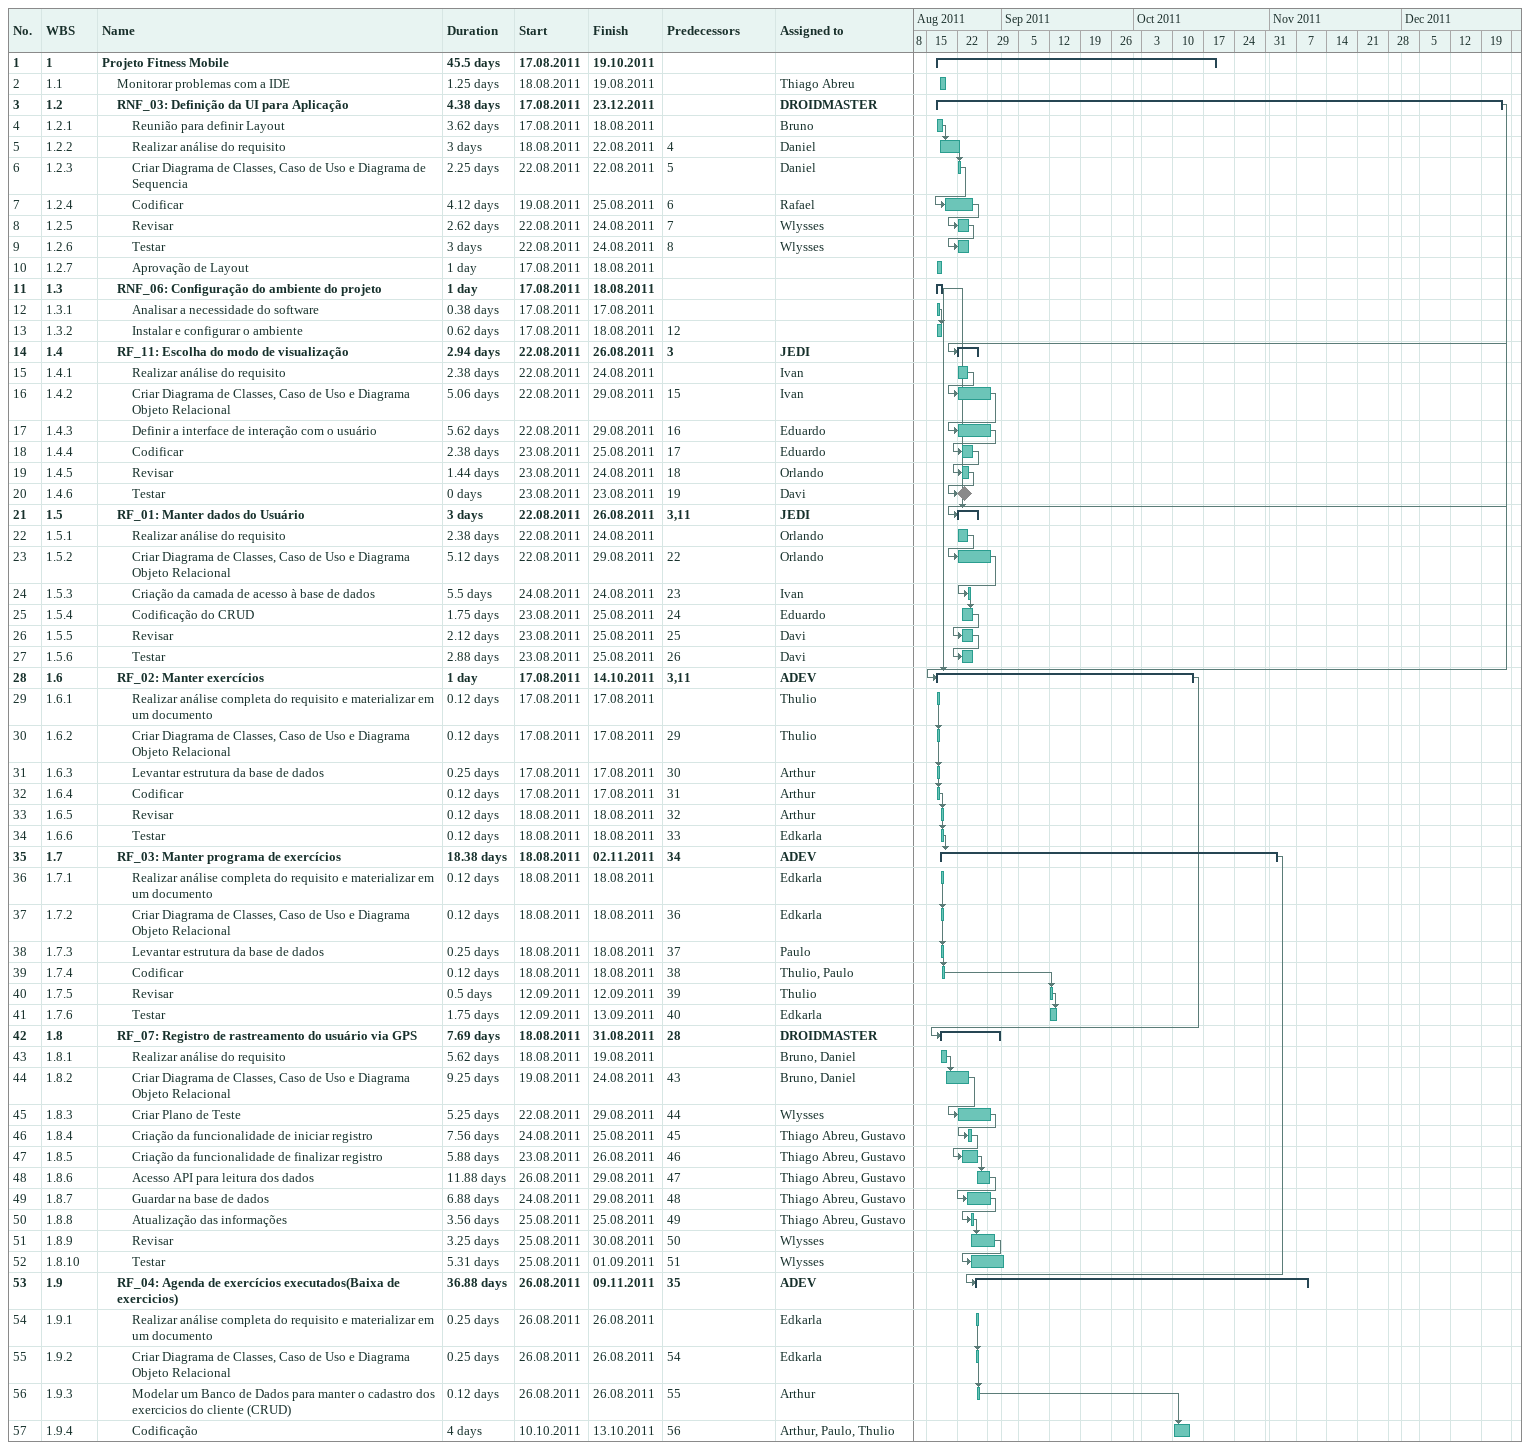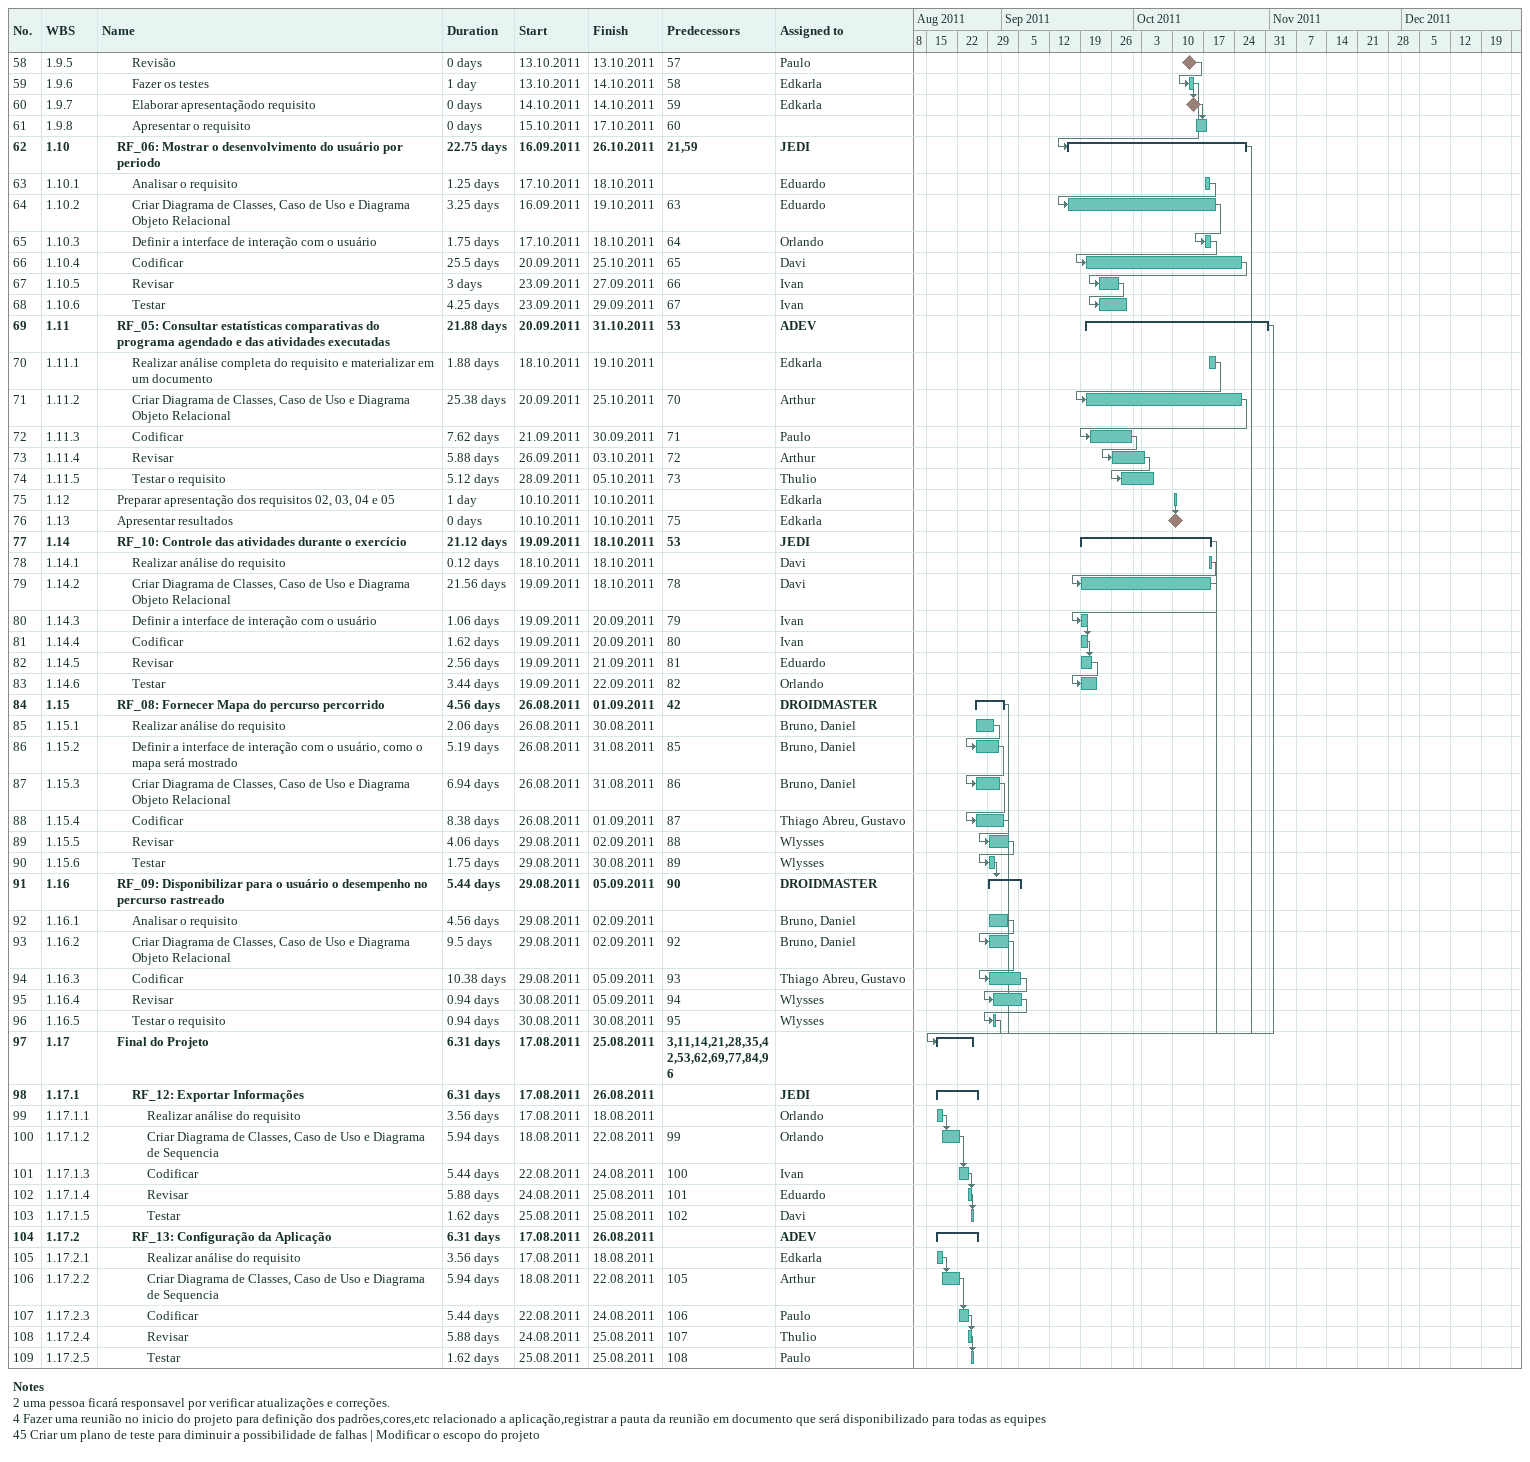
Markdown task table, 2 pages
| ID | WBS | Task | Duration | Start | Finish | Predecessors | Resources |
|---|---|---|---|---|---|---|---|
| 1 | 1 | **Projeto Fitness Mobile** | 45.5d | 2011-08-17 | 2011-10-19 |  |  |
| 2 | 1.1 | Monitorar problemas com a IDE | 1.25d | 2011-08-18 | 2011-08-19 |  | Thiago Abreu |
| 3 | 1.2 | **RNF_03: Definição da UI para Aplicação** | 4.38d | 2011-08-17 | 2011-12-23 |  | DROIDMASTER |
| 4 | 1.2.1 | Reunião para definir Layout | 3.62d | 2011-08-17 | 2011-08-18 |  | Bruno |
| 5 | 1.2.2 | Realizar análise do requisito | 3d | 2011-08-18 | 2011-08-22 | 4 | Daniel |
| 6 | 1.2.3 | Criar Diagrama de Classes, Caso de Uso e Diagrama de Sequencia | 2.25d | 2011-08-22 | 2011-08-22 | 5 | Daniel |
| 7 | 1.2.4 | Codificar | 4.12d | 2011-08-19 | 2011-08-25 | 6 | Rafael |
| 8 | 1.2.5 | Revisar | 2.62d | 2011-08-22 | 2011-08-24 | 7 | Wlysses |
| 9 | 1.2.6 | Testar | 3d | 2011-08-22 | 2011-08-24 | 8 | Wlysses |
| 10 | 1.2.7 | Aprovação de Layout | 1d | 2011-08-17 | 2011-08-18 |  |  |
| 11 | 1.3 | **RNF_06: Configuração do ambiente do projeto** | 1d | 2011-08-17 | 2011-08-18 |  |  |
| 12 | 1.3.1 | Analisar a necessidade do software | 0.38d | 2011-08-17 | 2011-08-17 |  |  |
| 13 | 1.3.2 | Instalar e configurar o ambiente | 0.62d | 2011-08-17 | 2011-08-18 | 12 |  |
| 14 | 1.4 | **RF_11: Escolha do modo de visualização** | 2.94d | 2011-08-22 | 2011-08-26 | 3 | JEDI |
| 15 | 1.4.1 | Realizar análise do requisito | 2.38d | 2011-08-22 | 2011-08-24 |  | Ivan |
| 16 | 1.4.2 | Criar Diagrama de Classes, Caso de Uso e Diagrama Objeto Relacional | 5.06d | 2011-08-22 | 2011-08-29 | 15 | Ivan |
| 17 | 1.4.3 | Definir a interface de interação com o usuário | 5.62d | 2011-08-22 | 2011-08-29 | 16 | Eduardo |
| 18 | 1.4.4 | Codificar | 2.38d | 2011-08-23 | 2011-08-25 | 17 | Eduardo |
| 19 | 1.4.5 | Revisar | 1.44d | 2011-08-23 | 2011-08-24 | 18 | Orlando |
| 20 | 1.4.6 | Testar | 0d | 2011-08-23 | 2011-08-23 | 19 | Davi |
| 21 | 1.5 | **RF_01: Manter dados do Usuário** | 3d | 2011-08-22 | 2011-08-26 | 3, 11 | JEDI |
| 22 | 1.5.1 | Realizar análise do requisito | 2.38d | 2011-08-22 | 2011-08-24 |  | Orlando |
| 23 | 1.5.2 | Criar Diagrama de Classes, Caso de Uso e Diagrama Objeto Relacional | 5.12d | 2011-08-22 | 2011-08-29 | 22 | Orlando |
| 24 | 1.5.3 | Criação da camada de acesso à base de dados | 5.5d | 2011-08-24 | 2011-08-24 | 23 | Ivan |
| 25 | 1.5.4 | Codificação do CRUD | 1.75d | 2011-08-23 | 2011-08-25 | 24 | Eduardo |
| 26 | 1.5.5 | Revisar | 2.12d | 2011-08-23 | 2011-08-25 | 25 | Davi |
| 27 | 1.5.6 | Testar | 2.88d | 2011-08-23 | 2011-08-25 | 26 | Davi |
| 28 | 1.6 | **RF_02: Manter exercícios** | 1d | 2011-08-17 | 2011-10-14 | 3, 11 | ADEV |
| 29 | 1.6.1 | Realizar análise completa do requisito e materializar em um documento | 0.12d | 2011-08-17 | 2011-08-17 |  | Thulio |
| 30 | 1.6.2 | Criar Diagrama de Classes, Caso de Uso e Diagrama Objeto Relacional | 0.12d | 2011-08-17 | 2011-08-17 | 29 | Thulio |
| 31 | 1.6.3 | Levantar estrutura da base de dados | 0.25d | 2011-08-17 | 2011-08-17 | 30 | Arthur |
| 32 | 1.6.4 | Codificar | 0.12d | 2011-08-17 | 2011-08-17 | 31 | Arthur |
| 33 | 1.6.5 | Revisar | 0.12d | 2011-08-18 | 2011-08-18 | 32 | Arthur |
| 34 | 1.6.6 | Testar | 0.12d | 2011-08-18 | 2011-08-18 | 33 | Edkarla |
| 35 | 1.7 | **RF_03: Manter programa de exercícios** | 18.38d | 2011-08-18 | 2011-11-02 | 34 | ADEV |
| 36 | 1.7.1 | Realizar análise completa do requisito e materializar em um documento | 0.12d | 2011-08-18 | 2011-08-18 |  | Edkarla |
| 37 | 1.7.2 | Criar Diagrama de Classes, Caso de Uso e Diagrama Objeto Relacional | 0.12d | 2011-08-18 | 2011-08-18 | 36 | Edkarla |
| 38 | 1.7.3 | Levantar estrutura da base de dados | 0.25d | 2011-08-18 | 2011-08-18 | 37 | Paulo |
| 39 | 1.7.4 | Codificar | 0.12d | 2011-08-18 | 2011-08-18 | 38 | Thulio, Paulo |
| 40 | 1.7.5 | Revisar | 0.5d | 2011-09-12 | 2011-09-12 | 39 | Thulio |
| 41 | 1.7.6 | Testar | 1.75d | 2011-09-12 | 2011-09-13 | 40 | Edkarla |
| 42 | 1.8 | **RF_07: Registro de rastreamento do usuário via GPS** | 7.69d | 2011-08-18 | 2011-08-31 | 28 | DROIDMASTER |
| 43 | 1.8.1 | Realizar análise do requisito | 5.62d | 2011-08-18 | 2011-08-19 |  | Bruno, Daniel |
| 44 | 1.8.2 | Criar Diagrama de Classes, Caso de Uso e Diagrama Objeto Relacional | 9.25d | 2011-08-19 | 2011-08-24 | 43 | Bruno, Daniel |
| 45 | 1.8.3 | Criar Plano de Teste | 5.25d | 2011-08-22 | 2011-08-29 | 44 | Wlysses |
| 46 | 1.8.4 | Criação da funcionalidade de iniciar registro | 7.56d | 2011-08-24 | 2011-08-25 | 45 | Thiago Abreu, Gustavo |
| 47 | 1.8.5 | Criação da funcionalidade de finalizar registro | 5.88d | 2011-08-23 | 2011-08-26 | 46 | Thiago Abreu, Gustavo |
| 48 | 1.8.6 | Acesso API para leitura dos dados | 11.88d | 2011-08-26 | 2011-08-29 | 47 | Thiago Abreu, Gustavo |
| 49 | 1.8.7 | Guardar na base de dados | 6.88d | 2011-08-24 | 2011-08-29 | 48 | Thiago Abreu, Gustavo |
| 50 | 1.8.8 | Atualização das informações | 3.56d | 2011-08-25 | 2011-08-25 | 49 | Thiago Abreu, Gustavo |
| 51 | 1.8.9 | Revisar | 3.25d | 2011-08-25 | 2011-08-30 | 50 | Wlysses |
| 52 | 1.8.10 | Testar | 5.31d | 2011-08-25 | 2011-09-01 | 51 | Wlysses |
| 53 | 1.9 | **RF_04: Agenda de exercícios executados(Baixa de exercicios)** | 36.88d | 2011-08-26 | 2011-11-09 | 35 | ADEV |
| 54 | 1.9.1 | Realizar análise completa do requisito e materializar em um documento | 0.25d | 2011-08-26 | 2011-08-26 |  | Edkarla |
| 55 | 1.9.2 | Criar Diagrama de Classes, Caso de Uso e Diagrama Objeto Relacional | 0.25d | 2011-08-26 | 2011-08-26 | 54 | Edkarla |
| 56 | 1.9.3 | Modelar um Banco de Dados para manter o cadastro dos exercicios do cliente (CRUD) | 0.12d | 2011-08-26 | 2011-08-26 | 55 | Arthur |
| 57 | 1.9.4 | Codificação | 4d | 2011-10-10 | 2011-10-13 | 56 | Arthur, Paulo, Thulio |
| 58 | 1.9.5 | Revisão | 0d | 2011-10-13 | 2011-10-13 | 57 | Paulo |
| 59 | 1.9.6 | Fazer os testes | 1d | 2011-10-13 | 2011-10-14 | 58 | Edkarla |
| 60 | 1.9.7 | Elaborar apresentaçãodo requisito | 0d | 2011-10-14 | 2011-10-14 | 59 | Edkarla |
| 61 | 1.9.8 | Apresentar o requisito | 0d | 2011-10-15 | 2011-10-17 | 60 |  |
| 62 | 1.10 | **RF_06: Mostrar o desenvolvimento do usuário por periodo** | 22.75d | 2011-09-16 | 2011-10-26 | 21, 59 | JEDI |
| 63 | 1.10.1 | Analisar o requisito | 1.25d | 2011-10-17 | 2011-10-18 |  | Eduardo |
| 64 | 1.10.2 | Criar Diagrama de Classes, Caso de Uso e Diagrama Objeto Relacional | 3.25d | 2011-09-16 | 2011-10-19 | 63 | Eduardo |
| 65 | 1.10.3 | Definir a interface de interação com o usuário | 1.75d | 2011-10-17 | 2011-10-18 | 64 | Orlando |
| 66 | 1.10.4 | Codificar | 25.5d | 2011-09-20 | 2011-10-25 | 65 | Davi |
| 67 | 1.10.5 | Revisar | 3d | 2011-09-23 | 2011-09-27 | 66 | Ivan |
| 68 | 1.10.6 | Testar | 4.25d | 2011-09-23 | 2011-09-29 | 67 | Ivan |
| 69 | 1.11 | **RF_05: Consultar estatísticas comparativas do programa agendado e das atividades executadas** | 21.88d | 2011-09-20 | 2011-10-31 | 53 | ADEV |
| 70 | 1.11.1 | Realizar análise completa do requisito e materializar em um documento | 1.88d | 2011-10-18 | 2011-10-19 |  | Edkarla |
| 71 | 1.11.2 | Criar Diagrama de Classes, Caso de Uso e Diagrama Objeto Relacional | 25.38d | 2011-09-20 | 2011-10-25 | 70 | Arthur |
| 72 | 1.11.3 | Codificar | 7.62d | 2011-09-21 | 2011-09-30 | 71 | Paulo |
| 73 | 1.11.4 | Revisar | 5.88d | 2011-09-26 | 2011-10-03 | 72 | Arthur |
| 74 | 1.11.5 | Testar o requisito | 5.12d | 2011-09-28 | 2011-10-05 | 73 | Thulio |
| 75 | 1.12 | Preparar apresentação dos requisitos 02, 03, 04 e 05 | 1d | 2011-10-10 | 2011-10-10 |  | Edkarla |
| 76 | 1.13 | Apresentar resultados | 0d | 2011-10-10 | 2011-10-10 | 75 | Edkarla |
| 77 | 1.14 | **RF_10: Controle das atividades durante o exercício** | 21.12d | 2011-09-19 | 2011-10-18 | 53 | JEDI |
| 78 | 1.14.1 | Realizar análise do requisito | 0.12d | 2011-10-18 | 2011-10-18 |  | Davi |
| 79 | 1.14.2 | Criar Diagrama de Classes, Caso de Uso e Diagrama Objeto Relacional | 21.56d | 2011-09-19 | 2011-10-18 | 78 | Davi |
| 80 | 1.14.3 | Definir a interface de interação com o usuário | 1.06d | 2011-09-19 | 2011-09-20 | 79 | Ivan |
| 81 | 1.14.4 | Codificar | 1.62d | 2011-09-19 | 2011-09-20 | 80 | Ivan |
| 82 | 1.14.5 | Revisar | 2.56d | 2011-09-19 | 2011-09-21 | 81 | Eduardo |
| 83 | 1.14.6 | Testar | 3.44d | 2011-09-19 | 2011-09-22 | 82 | Orlando |
| 84 | 1.15 | **RF_08: Fornecer Mapa do percurso percorrido** | 4.56d | 2011-08-26 | 2011-09-01 | 42 | DROIDMASTER |
| 85 | 1.15.1 | Realizar análise do requisito | 2.06d | 2011-08-26 | 2011-08-30 |  | Bruno, Daniel |
| 86 | 1.15.2 | Definir a interface de interação com o usuário, como o mapa será mostrado | 5.19d | 2011-08-26 | 2011-08-31 | 85 | Bruno, Daniel |
| 87 | 1.15.3 | Criar Diagrama de Classes, Caso de Uso e Diagrama Objeto Relacional | 6.94d | 2011-08-26 | 2011-08-31 | 86 | Bruno, Daniel |
| 88 | 1.15.4 | Codificar | 8.38d | 2011-08-26 | 2011-09-01 | 87 | Thiago Abreu, Gustavo |
| 89 | 1.15.5 | Revisar | 4.06d | 2011-08-29 | 2011-09-02 | 88 | Wlysses |
| 90 | 1.15.6 | Testar | 1.75d | 2011-08-29 | 2011-08-30 | 89 | Wlysses |
| 91 | 1.16 | **RF_09: Disponibilizar para o usuário o desempenho no percurso rastreado** | 5.44d | 2011-08-29 | 2011-09-05 | 90 | DROIDMASTER |
| 92 | 1.16.1 | Analisar o requisito | 4.56d | 2011-08-29 | 2011-09-02 |  | Bruno, Daniel |
| 93 | 1.16.2 | Criar Diagrama de Classes, Caso de Uso e Diagrama Objeto Relacional | 9.5d | 2011-08-29 | 2011-09-02 | 92 | Bruno, Daniel |
| 94 | 1.16.3 | Codificar | 10.38d | 2011-08-29 | 2011-09-05 | 93 | Thiago Abreu, Gustavo |
| 95 | 1.16.4 | Revisar | 0.94d | 2011-08-30 | 2011-09-05 | 94 | Wlysses |
| 96 | 1.16.5 | Testar o requisito | 0.94d | 2011-08-30 | 2011-08-30 | 95 | Wlysses |
| 97 | 1.17 | **Final do Projeto** | 6.31d | 2011-08-17 | 2011-08-25 | 3, 11, 14, 21, 28, 35, 42, 53, 62, 69, 77, 84, 96 |  |
| 98 | 1.17.1 | **RF_12: Exportar Informações** | 6.31d | 2011-08-17 | 2011-08-26 |  | JEDI |
| 99 | 1.17.1.1 | Realizar análise do requisito | 3.56d | 2011-08-17 | 2011-08-18 |  | Orlando |
| 100 | 1.17.1.2 | Criar Diagrama de Classes, Caso de Uso e Diagrama de Sequencia | 5.94d | 2011-08-18 | 2011-08-22 | 99 | Orlando |
| 101 | 1.17.1.3 | Codificar | 5.44d | 2011-08-22 | 2011-08-24 | 100 | Ivan |
| 102 | 1.17.1.4 | Revisar | 5.88d | 2011-08-24 | 2011-08-25 | 101 | Eduardo |
| 103 | 1.17.1.5 | Testar | 1.62d | 2011-08-25 | 2011-08-25 | 102 | Davi |
| 104 | 1.17.2 | **RF_13: Configuração da Aplicação** | 6.31d | 2011-08-17 | 2011-08-26 |  | ADEV |
| 105 | 1.17.2.1 | Realizar análise do requisito | 3.56d | 2011-08-17 | 2011-08-18 |  | Edkarla |
| 106 | 1.17.2.2 | Criar Diagrama de Classes, Caso de Uso e Diagrama de Sequencia | 5.94d | 2011-08-18 | 2011-08-22 | 105 | Arthur |
| 107 | 1.17.2.3 | Codificar | 5.44d | 2011-08-22 | 2011-08-24 | 106 | Paulo |
| 108 | 1.17.2.4 | Revisar | 5.88d | 2011-08-24 | 2011-08-25 | 107 | Thulio |
| 109 | 1.17.2.5 | Testar | 1.62d | 2011-08-25 | 2011-08-25 | 108 | Paulo |

Notes
- 2: uma pessoa ficará responsavel por verificar atualizações e correções.
- 4: Fazer uma reunião no inicio do projeto para definição dos padrões,cores,etc relacionado a aplicação,registrar a pauta da reunião em documento que será disponibilizado para todas as equipes
- 45: Criar um plano de teste para diminuir a possibilidade de falhas | Modificar o escopo do projeto
